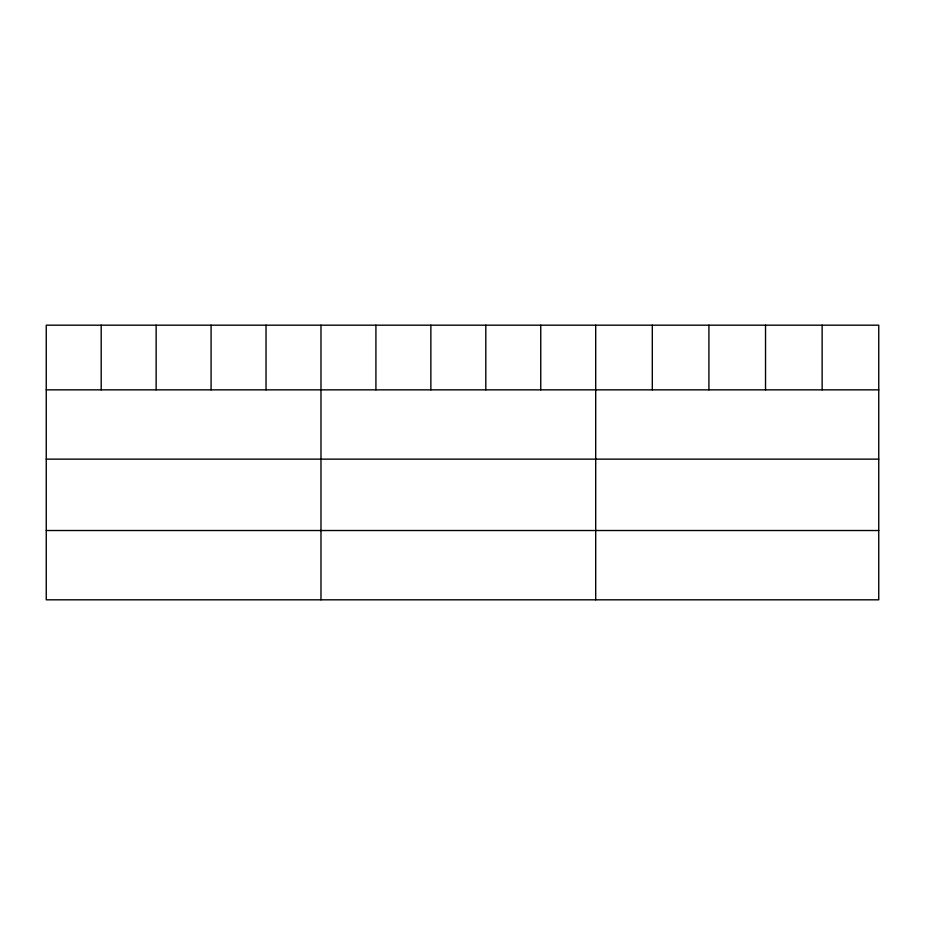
<?xml version="1.0" encoding="UTF-8"?>
<svg xmlns="http://www.w3.org/2000/svg" width="925" height="925" viewBox="0 0 925 925"><rect width="100%" height="100%" fill="white"/><g stroke="black" fill="none" stroke-linecap="round" stroke-linejoin="round"><path stroke-width="1.39" d="M878.75 389.853L878.75 599.816L46.25 599.816L46.25 325.184L878.75 325.184L878.75 389.853L46.25 389.853M46.25 459.135L878.75 459.135M46.25 530.522L878.75 530.522M822.14 325.184L822.14 389.853M765.53 325.184L765.53 389.853M708.92 325.184L708.92 389.853M652.31 325.184L652.31 389.853M595.7 325.184L595.7 599.816M540.755 325.184L540.755 389.853M485.81 325.184L485.81 389.853M430.865 325.184L430.865 389.853M375.92 325.184L375.92 389.853M320.975 325.184L320.975 599.816M266.03 325.184L266.03 389.853M211.085 325.184L211.085 389.853M156.14 325.184L156.14 389.853M101.195 325.184L101.195 389.853"/></g></svg>
